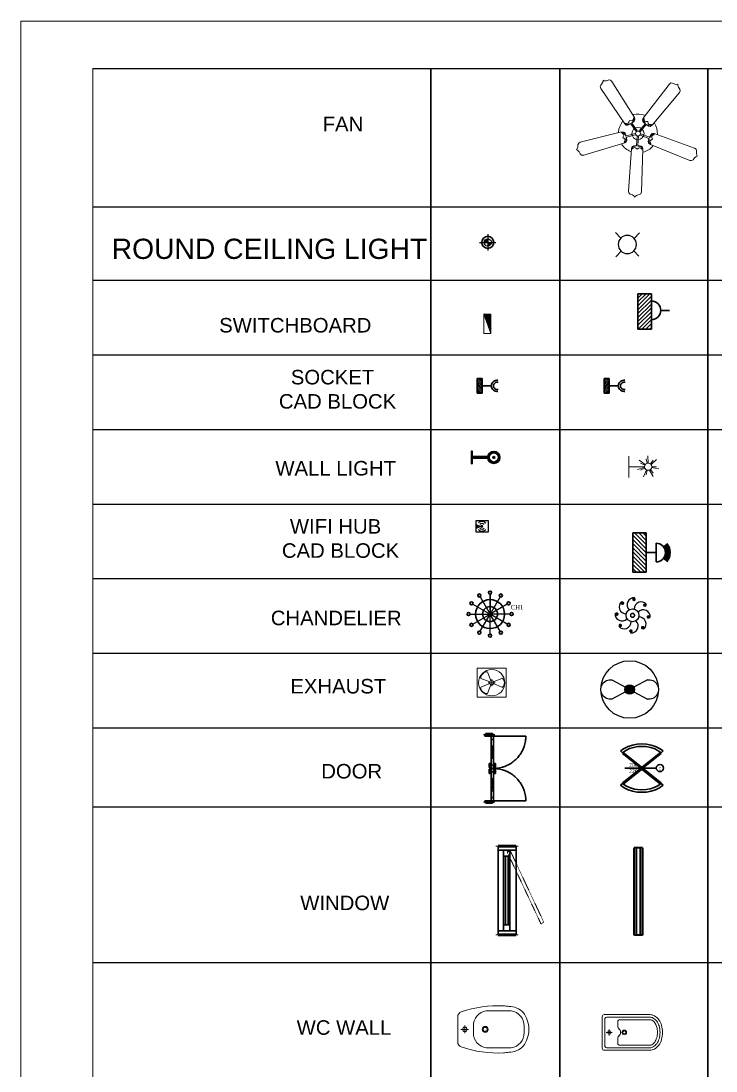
# Model space of a CAD drawing. Header units: millimetres. Extents: x 7765 to 58251, y -31150 to 10119.
# Drawn here: x 7765 to 14942, y -725 to 10119 of the extents above; entities that cross this region are included whole.
import ezdxf

# ---------------------------------------------------------------- set-up
doc = ezdxf.new("R2010")
doc.units = ezdxf.units.MM
doc.linetypes.add('DOT', pattern=[0.14, 0.015, -0.125])
for name, color, linetype, lineweight in [('BULB', 1, 'Continuous', 30), ('CFL', 1, 'Continuous', 30), ('CHANDELIER', 4, 'Continuous', 30), ('DIM .00', 50, 'Continuous', 0), ('DUVAR', 2, 'Continuous', 50), ('DUVAR_SIVASI', 7, 'Continuous', 20), ('E-LITE-SWIT', 212, 'Continuous', 25), ('ELCCTRIC', 6, 'Continuous', 9), ('elecification', 11, 'Continuous', 25), ('ELECTRIC', 6, 'Continuous', 13), ('EXF', 150, 'Continuous', 25), ('KAPI___PENCERE', 5, 'Continuous', 30), ('KAPI_PENCERE', 5, 'Continuous', 30), ('PP G', 22, 'Continuous', 30), ('PP-OUTER', 7, 'Continuous', 5), ('PP-SWITCH BOARD', 6, 'Continuous', 9), ('text', 7, 'Continuous', 5), ('WINDOW', 1, 'Continuous', 35)]:
    doc.layers.add(name, color=color, linetype=linetype, lineweight=lineweight)
doc.layers.add('ELETRICAL', color=3, linetype='Continuous')
doc.styles.add('elec', font='times.ttf')
doc.styles.get("Standard").update_dxf_attribs({"font": 'Arial.ttf'})

# ---------------------------------------------------------------- blocks, each defined once
blk = doc.blocks.new('SB1')
at = {"layer": 'PP-SWITCH BOARD'}
for p, q in [((5.45, 7.54), (0, -7.54)), ((0, 7.54), (0, -7.54)), ((5.45, 7.54), (0, 7.54)), ((5.45, -7.54), (5.45, 7.54)), ((0, -7.54), (5.45, -7.54))]:
    blk.add_line(p, q, dxfattribs=at)
at = {"layer": 'PP-SWITCH BOARD', "color": 1, "lineweight": 25, "ltscale": 30}
for p, q in [((0, 6.72), (3.78, 2.94)), ((0, 5.7), (3.51, 2.18)), ((0, 4.67), (3.24, 1.43)), ((0, 3.65), (2.97, 0.68)), ((0, 2.62), (2.7, -0.07)), ((0, 1.6), (2.43, -0.83)), ((0, 0.57), (2.15, -1.58)), ((0.2, 7.54), (4.06, 3.69)), ((1.23, 7.54), (4.33, 4.44)), ((2.25, 7.54), (4.6, 5.2)), ((3.28, 7.54), (4.87, 5.95)), ((4.3, 7.54), (5.14, 6.7)), ((5.33, 7.54), (5.42, 7.46)), ((0, -0.45), (1.88, -2.33)), ((0, -1.48), (1.61, -3.09)), ((0, -2.5), (1.34, -3.84)), ((0, -3.53), (1.07, -4.59)), ((0, -4.55), (0.79, -5.34)), ((0, -5.57), (0.52, -6.1)), ((0, -6.6), (0.25, -6.85))]:
    blk.add_line(p, q, dxfattribs=at)
blk = doc.blocks.new('SB 2')
at = {"layer": 'ELCCTRIC', "lineweight": 30}
h = blk.add_hatch(dxfattribs=at)
h.set_pattern_fill('ANSI31', color=256, scale=227.271426, angle=360, style=0)
h.set_pattern_definition([(45, (2378108.614, -14537524.313), (20.088145813, -20.088145813), [])])
h.paths.add_polyline_path([(139, -182), (139, 0), (139, 97), (139, 182), (0, 182), (0, -182)])
for p, q in [((0, 182), (0, -182)), ((139, 182), (0, 182)), ((139, -139), (139, 182)), ((139, -97), (139, 97)), ((139, 56), (139, -138)), ((235, 12), (327, 12)), ((139, -182), (139, 0)), ((0, -182), (139, -182))]:
    blk.add_line(p, q, dxfattribs=at)
blk.add_arc((139, 12), 96.6, 270, 90, dxfattribs=at)
blk = doc.blocks.new('WL1')
at = {"layer": 'BULB', "linetype": 'ByBlock'}
h = blk.add_hatch(color=5, dxfattribs=at)
h.paths.add_polyline_path([(294, 0, 1), (169, 0, 1)])
h.paths.add_polyline_path([(279, 0, 1), (184, 0, 1)], flags=16)
h.paths.add_polyline_path([(240, 0, 1), (223, 0, 1)], flags=0)
at = {"layer": 'BULB'}
for p, q in [((0, -63), (0, 63)), ((0, 8), (94, 8)), ((0, 0), (94, 0)), ((8, -63), (8, 63)), ((94, 8), (169, 8)), ((94, 0), (169, 0)), ((0, -8), (94, -8)), ((94, -8), (169, -8))]:
    blk.add_line(p, q, dxfattribs=at)
for radius in [62.6, 47.5, 8.89]:
    blk.add_circle((231, 0), radius, dxfattribs=at)
for centre, start, end in [((4, 63), 0, 180), ((4, -63), 180, 0)]:
    blk.add_arc(centre, 4.09, start, end, dxfattribs=at)
blk = doc.blocks.new('25 AMP SOCKET')
at = {"layer": 'PP G', "color": 5}
for p, q in [((0, 75), (0, -75)), ((50, 75), (0, 75)), ((50, -75), (50, 75)), ((0, -75), (50, -75)), ((50, 0), (145, 0))]:
    blk.add_line(p, q, dxfattribs=at)
at = {"layer": 'PP G', "color": 5, "lineweight": 25}
for p, q in [((50, 15), (0, 65)), ((50, -4), (0, 46)), ((50, -23), (0, 27)), ((50, -41), (0, 9)), ((50, 34), (9, 75)), ((50, 52), (27, 75)), ((50, 71), (46, 75)), ((50, -60), (0, -10)), ((46, -75), (0, -29)), ((28, -75), (0, -47)), ((9, -75), (0, -66))]:
    blk.add_line(p, q, dxfattribs=at)
at = {"layer": 'PP G', "color": 5}
for centre, radius, start, end in [((206, -3), 60.9, 82.6982, 176.81), ((206, -3), 60.9, 82.6982, 176.81), ((210, -4), 42.6, 83.1038, 174.6337), ((206, 3), 60.9, 183.19, 277.3018), ((206, 3), 60.9, 183.19, 277.3018), ((210, 4), 42.6, 185.3663, 276.8962)]:
    blk.add_arc(centre, radius, start, end, dxfattribs=at)
blk = doc.blocks.new('6_16 AMP SOCKET')
at = {"layer": 'PP G'}
for p, q in [((0, 50), (0, 145)), ((-75, 0), (-75, 50)), ((-75, 50), (75, 50)), ((75, 0), (-75, 0)), ((75, 50), (75, 0))]:
    blk.add_line(p, q, dxfattribs=at)
at = {"layer": 'PP G', "lineweight": 25}
for p, q in [((-75, 46), (-29, 0)), ((-75, 28), (-47, 0)), ((-75, 9), (-66, 0)), ((-60, 50), (-10, 0)), ((-41, 50), (9, 0)), ((-23, 50), (27, 0)), ((-4, 50), (46, 0)), ((15, 50), (65, 0)), ((34, 50), (75, 9)), ((52, 50), (75, 27)), ((71, 50), (75, 46))]:
    blk.add_line(p, q, dxfattribs=at)
at = {"layer": 'PP G'}
for centre, radius, start, end in [((3, 206), 60.9, 172.6982, 266.81), ((3, 206), 60.9, 172.6982, 266.81), ((4, 210), 42.6, 173.1038, 264.6337), ((-4, 210), 42.6, 275.3663, 6.8962), ((-3, 206), 60.9, 273.19, 7.3018), ((-3, 206), 60.9, 273.19, 7.3018)]:
    blk.add_arc(centre, radius, start, end, dxfattribs=at)
blk = doc.blocks.new('CHANDELOR 1')
at = {"layer": 'CHANDELIER', "linetype": 'Continuous'}
h = blk.add_hatch(color=1, dxfattribs=at)
h.paths.add_polyline_path([(95, 192, 1), (127, 192, 1)])
h.paths.add_polyline_path([(176, 111, 1), (209, 111, 1)])
h.paths.add_polyline_path([(206, 0, 1), (238, 0, 1)])
h.paths.add_polyline_path([(209, -111, 1), (176, -111, 1)])
h.paths.add_polyline_path([(127, -192, 1), (95, -192, 1)])
h.paths.add_polyline_path([(0, -206, 0.414214), (-16, -222, 0.414214), (0, -238)])
h.paths.add_polyline_path([(16, -222, 0.414214), (0, -206), (0, -238, 0.414214)])
h.paths.add_polyline_path([(-95, -192, 1), (-127, -192, 1)])
h.paths.add_polyline_path([(-209, -111, 1), (-176, -111, 1)])
h.paths.add_polyline_path([(-238, 0, 1), (-206, 0, 1)])
h.paths.add_polyline_path([(-176, 111, 1), (-209, 111, 1)])
h.paths.add_polyline_path([(-95, 192, 1), (-127, 192, 1)])
h.paths.add_polyline_path([(0, 238, 0.414214), (-16, 222, 0.414214), (0, 206)])
h.paths.add_polyline_path([(16, 222, 0.414214), (0, 238), (0, 206, 0.414214)])
at = {"layer": 'CHANDELIER', "lineweight": 25}
for p, q in [((-103, 178), (0, 0)), ((0, -206), (0, 206)), ((0, 206), (0, 0)), ((103, 178), (0, 0)), ((-178, 103), (0, 0)), ((178, 103), (0, 0)), ((-206, 0), (0, 0)), ((-178, -103), (0, 0)), ((-103, -178), (0, 0)), ((0, -206), (0, 0)), ((103, -178), (0, 0)), ((178, -103), (0, 0)), ((206, 0), (0, 0))]:
    blk.add_line(p, q, dxfattribs=at)
at = {"layer": 'CHANDELIER'}
for centre in [(0, 222), (-192, 111), (-111, 192), (111, 192), (192, 111), (-222, 0), (222, 0), (-192, -111), (192, -111), (-111, -192), (0, -222), (111, -192)]:
    blk.add_circle(centre, 16.2, dxfattribs=at)
at = {"layer": 'CHANDELIER', "color": 3}
blk.add_circle((0, 0), 150, dxfattribs=at)
at = {"layer": 'CHANDELIER', "color": 1}
blk.add_circle((0, 0), 77.3, dxfattribs=at)
at = {"layer": 'CHANDELIER', "color": 7, "style": 'elec'}
blk.add_text('CH1', height=45.1, dxfattribs=at).set_placement((213, 49))
blk = doc.blocks.new('CHANDELIER 2')
at = {"layer": 'ELETRICAL', "linetype": 'Continuous', "ltscale": 10}
for points, const_width in [([(-113, 126, 1), (-95, 126, 1)], 18.6), ([(6, 164, 1), (24, 164, 1)], 18.6), ([(118, 105, 1), (136, 105, 1)], 18.6), ([(-172, 13, 1), (-153, 13, 1)], 18.6), ([(-20, 0, 1), (20, 0, 1)], 15.5), ([(154, -17, 1), (173, -17, 1)], 18.6), ([(-135, -105, 1), (-117, -105, 1)], 18.6), ([(95, -127, 1), (113, -127, 1)], 18.6), ([(-26, -162, 1), (-8, -162, 1)], 18.6)]:
    blk.add_lwpolyline(points, format="xyb", close=True, dxfattribs=dict(at, const_width=const_width))
blk.add_circle((0, 0), 66.4, dxfattribs=at)
for centre, start, end in [((-67, 88), 129.2533, 271.8596), ((15, 110), 84.2533, 227.1894), ((89, 68), 39.2533, 182.8347), ((-109, 14), 174.2533, 317.04), ((111, -14), 354.2533, 138.412), ((-87, -68), 219.2533, 2.6192), ((-13, -110), 264.2533, 48.2565), ((69, -88), 309.2533, 93.5843)]:
    blk.add_arc(centre, 71.3, start, end, dxfattribs=at)
blk = doc.blocks.new('WIFI1')
at = {"layer": 'DIM .00', "lineweight": 5}
h = blk.add_hatch(color=256, dxfattribs=at)
h.dxf.hatch_style = 1
h.paths.add_polyline_path([(47, 0), (10, 13), (10, -15)])
h = blk.add_hatch(color=256, dxfattribs=at)
h.dxf.hatch_style = 1
h.paths.add_polyline_path([(71, 0, 1), (50, 0, 1)])
blk.add_circle((61, 0), 10.3, dxfattribs=at)
at = {"layer": 'E-LITE-SWIT'}
for p, q in [((47, 0), (10, 13)), ((10, 13), (10, -15)), ((10, -15), (47, 0))]:
    blk.add_line(p, q, dxfattribs=at)
blk.add_lwpolyline([(125, 59), (125, -59), (0, -59), (0, 59)], close=True, dxfattribs=at)
for centre, radius, start, end in [((61, 0), 51.4, 40.6626, 135.5782), ((61, 0), 29.6, 40.6626, 135.5782), ((61, 2), 51.4, 224.4218, 319.3374), ((61, 2), 29.6, 224.4218, 319.3374)]:
    blk.add_arc(centre, radius, start, end, dxfattribs=at)
blk = doc.blocks.new('WIFI 2')
at = {"layer": 'ELECTRIC', "lineweight": 30}
h = blk.add_hatch(dxfattribs=at)
h.set_pattern_fill('ANSI31', color=256, scale=242.723537, angle=360, style=0)
h.set_pattern_definition([(135, (1411087.71, 191575.367), (21.4539324, 21.4539324), [])])
h.paths.add_polyline_path([(0, 203), (78, 203), (78, -203), (4, -203), (0, -189)])
h.paths.add_polyline_path([(78, 203), (139, 203), (139, -203), (78, -203)])
for p, q in [((0, 203), (139, 203)), ((0, -203), (0, 203)), ((139, 203), (139, -203)), ((139, 203), (139, -203)), ((240, 97), (240, -97)), ((139, 0), (240, 0)), ((0, -203), (139, -203))]:
    blk.add_line(p, q, dxfattribs=at)
for radius, start, end in [(97.1, 270, 90), (109, 319.6908, 40.3092), (121, 319.6908, 40.3092), (133, 319.6908, 40.3092), (146, 319.6908, 40.3092)]:
    blk.add_arc((240, 0), radius, start, end, dxfattribs=at)
blk = doc.blocks.new('EXHAUST1')
at = {"layer": 'EXF', "lineweight": 20}
for p, q in [((150, 150), (-150, 150)), ((-150, 150), (-150, -150)), ((-45, 112), (-8, 21)), ((150, -150), (150, 150)), ((-112, 45), (-21, 8)), ((0, 37), (0, 0)), ((111, 48), (20, 9)), ((-112, -45), (-21, -8)), ((-45, -112), (-8, -21)), ((-37, 0), (0, 0)), ((0, 0), (37, 0)), ((0, 0), (0, -37)), ((111, -48), (20, -9)), ((-150, -150), (150, -150))]:
    blk.add_line(p, q, dxfattribs=at)
for radius in [136, 22.2]:
    blk.add_circle((0, 0), radius, dxfattribs=at)
for centre, start, end in [((-47, 47), 88.5657, 181.7386), ((66, 0), 313.5657, 46.7386), ((-47, -47), 178.5657, 271.7386)]:
    blk.add_arc(centre, 65.5, start, end, dxfattribs=at)
blk = doc.blocks.new('EXHAUST 2')
at = {"layer": 'elecification'}
h = blk.add_hatch(color=256, dxfattribs=at)
edge = h.paths.add_edge_path()
edge.add_ellipse((0, 0), major_axis=(35.1, 35.1), ratio=1, start_angle=225, end_angle=405, ccw=False)
edge.add_ellipse((0, 0), major_axis=(-35.1, 35.1), ratio=1, start_angle=-45, end_angle=135, ccw=False)
for p, q in [((-183, 99), (-44, 24)), ((183, 99), (44, 24)), ((-44, -24), (-183, -99)), ((44, -24), (183, -99))]:
    blk.add_line(p, q, dxfattribs=at)
at = {"layer": 'elecification', "extrusion": (0, 0, -1)}
for centre, major_axis, start_param, end_param in [((0, 0), (-210, 210), 0.785398, 7.068583), ((-197, 0), (70.9, 70.9), 2.211345, 5.642637), ((0, 0), (-35.1, 35.1), 0.785398, 7.068583), ((197, 0), (-70.9, 70.9), 0.640549, 4.07184)]:
    blk.add_ellipse(centre, major_axis=major_axis, ratio=1, start_param=start_param, end_param=end_param, dxfattribs=at)
blk = doc.blocks.new('DOOR 1')
at = {"layer": 'DUVAR'}
for p, q in [((-66, 357), (-66, 348)), ((13, 357), (-57, 357)), ((22, 357), (22, 348)), ((-66, -348), (-66, -339)), ((-57, -348), (13, -348)), ((22, -348), (22, -339))]:
    blk.add_line(p, q, dxfattribs=at)
at = {"layer": 'KAPI_PENCERE'}
for p, q in [((-66, 357), (-66, 339)), ((-66, 357), (22, 357)), ((-66, 339), (0, 339)), ((22, 339), (-66, 339)), ((0, 339), (22, 339)), ((0, 339), (0, 304)), ((22, 357), (22, 339)), ((22, 339), (22, 304)), ((22, 339), (357, 339)), ((356, 312), (357, 326)), ((357, 326), (357, 339)), ((0, 304), (0, 234)), ((0, 304), (3, 304)), ((22, 304), (0, 304)), ((0, 40), (0, 304)), ((0, 234), (0, 233)), ((0, 110), (0, 234)), ((0, 234), (22, 234)), ((0, 233), (0, 232)), ((0, 232), (0, 231)), ((0, 231), (0, 230)), ((0, 230), (0, 228)), ((0, 228), (0, 226)), ((0, 226), (0, 223)), ((0, 223), (0, 221)), ((0, 221), (0, 218)), ((0, 218), (0, 216)), ((3, 304), (19, 304)), ((3, 234), (19, 234)), ((19, 304), (22, 304)), ((22, 304), (22, 234)), ((22, 304), (22, 40)), ((22, 234), (22, 233)), ((22, 234), (22, 110)), ((22, 233), (22, 232)), ((22, 232), (22, 231)), ((22, 231), (22, 230)), ((22, 230), (22, 228)), ((22, 228), (22, 226)), ((22, 226), (22, 223)), ((22, 223), (22, 221)), ((22, 221), (22, 218)), ((22, 218), (22, 216)), ((330, 208), (335, 221)), ((335, 221), (340, 233)), ((340, 233), (344, 246)), ((344, 246), (347, 259)), ((347, 259), (350, 272)), ((350, 272), (353, 286)), ((353, 286), (355, 299)), ((355, 299), (356, 312)), ((0, 216), (0, 215)), ((22, 216), (0, 216)), ((0, 215), (0, 214)), ((0, 214), (0, 214)), ((0, 214), (0, 213)), ((0, 213), (0, 212)), ((0, 212), (0, 211)), ((0, 211), (0, 211)), ((0, 211), (0, 209)), ((0, 209), (0, 208)), ((0, 208), (0, 207)), ((0, 207), (0, 207)), ((0, 207), (0, 205)), ((0, 205), (0, 203)), ((0, 203), (0, 203)), ((0, 203), (0, 202)), ((0, 202), (0, 200)), ((0, 200), (0, 198)), ((0, 198), (0, 198)), ((0, 198), (0, 196)), ((0, 196), (0, 194)), ((0, 194), (0, 194)), ((0, 194), (0, 192)), ((0, 192), (0, 190)), ((0, 190), (0, 190)), ((0, 190), (0, 188)), ((0, 188), (0, 185)), ((0, 185), (0, 185)), ((0, 185), (0, 183)), ((0, 183), (0, 181)), ((0, 181), (0, 180)), ((0, 180), (0, 178)), ((0, 178), (0, 176)), ((0, 176), (0, 175)), ((0, 175), (0, 172)), ((0, 172), (0, 169)), ((0, 169), (0, 167)), ((0, 167), (0, 166)), ((0, 166), (0, 164)), ((0, 164), (0, 163)), ((0, 163), (0, 161)), ((0, 161), (0, 159)), ((0, 159), (0, 158)), ((0, 158), (0, 156)), ((0, 156), (0, 154)), ((0, 154), (0, 154)), ((0, 154), (0, 152)), ((0, 152), (0, 150)), ((0, 150), (0, 149)), ((0, 149), (0, 147)), ((0, 147), (0, 146)), ((0, 146), (0, 145)), ((0, 145), (0, 144)), ((0, 144), (0, 142)), ((0, 142), (0, 141)), ((0, 141), (0, 140)), ((0, 140), (0, 139)), ((0, 139), (0, 137)), ((0, 137), (0, 137)), ((0, 137), (0, 136)), ((0, 136), (0, 134)), ((0, 134), (0, 133)), ((0, 133), (0, 133)), ((0, 133), (0, 132)), ((0, 132), (0, 131)), ((0, 131), (0, 130)), ((0, 130), (0, 129)), ((0, 129), (0, 129)), ((0, 129), (0, 128)), ((0, 128), (0, 126)), ((22, 128), (0, 128)), ((0, 126), (0, 123)), ((0, 123), (0, 120)), ((0, 120), (0, 118)), ((0, 118), (0, 116)), ((0, 116), (0, 114)), ((0, 114), (0, 113)), ((0, 113), (0, 112)), ((0, 112), (0, 111)), ((0, 111), (0, 110)), ((0, 110), (0, 40)), ((22, 110), (0, 110)), ((13, 216), (11, 216)), ((11, 216), (11, 128)), ((11, 128), (13, 128)), ((22, 216), (22, 215)), ((22, 215), (22, 214)), ((22, 214), (22, 214)), ((22, 214), (22, 213)), ((22, 213), (22, 212)), ((22, 212), (22, 211)), ((22, 211), (22, 211)), ((22, 211), (22, 209)), ((22, 209), (22, 208)), ((22, 208), (22, 207)), ((22, 207), (22, 207)), ((22, 207), (22, 205)), ((22, 205), (22, 203)), ((22, 203), (22, 203)), ((22, 203), (22, 202)), ((22, 202), (22, 200)), ((22, 200), (22, 198)), ((22, 198), (22, 198)), ((22, 198), (22, 196)), ((22, 196), (22, 194)), ((22, 194), (22, 194)), ((22, 194), (22, 192)), ((22, 192), (22, 190)), ((22, 190), (22, 190)), ((22, 190), (22, 188)), ((22, 188), (22, 185)), ((22, 185), (22, 185)), ((22, 185), (22, 183)), ((22, 183), (22, 181)), ((22, 181), (22, 180)), ((22, 180), (22, 178)), ((22, 178), (22, 176)), ((22, 176), (22, 175)), ((22, 175), (22, 172)), ((22, 172), (22, 169)), ((22, 169), (22, 167)), ((22, 167), (22, 166)), ((22, 166), (22, 164)), ((22, 164), (22, 163)), ((22, 163), (22, 161)), ((22, 161), (22, 159)), ((22, 159), (22, 158)), ((22, 158), (22, 156)), ((22, 156), (22, 154)), ((22, 154), (22, 154)), ((22, 154), (22, 152)), ((22, 152), (22, 150)), ((22, 150), (22, 149)), ((22, 149), (22, 147)), ((22, 147), (22, 146)), ((22, 146), (22, 145)), ((22, 145), (22, 144)), ((22, 144), (22, 142)), ((22, 142), (22, 141)), ((22, 141), (22, 140)), ((22, 140), (22, 139)), ((22, 139), (22, 137)), ((22, 137), (22, 137)), ((22, 137), (22, 136)), ((22, 136), (22, 134)), ((22, 134), (22, 133)), ((22, 133), (22, 133)), ((22, 133), (22, 132)), ((22, 132), (22, 131)), ((22, 131), (22, 130)), ((22, 130), (22, 129)), ((22, 129), (22, 129)), ((22, 129), (22, 128)), ((22, 128), (22, 126)), ((22, 126), (22, 123)), ((22, 123), (22, 120)), ((22, 120), (22, 118)), ((22, 118), (22, 116)), ((22, 116), (22, 114)), ((22, 114), (22, 113)), ((22, 113), (22, 112)), ((22, 112), (22, 111)), ((22, 111), (22, 110)), ((22, 110), (22, 40)), ((264, 107), (273, 117)), ((273, 117), (281, 128)), ((281, 128), (290, 138)), ((290, 138), (298, 149)), ((298, 149), (305, 160)), ((305, 160), (312, 172)), ((312, 172), (319, 184)), ((319, 184), (325, 196)), ((325, 196), (330, 208)), ((-22, 57), (-22, 22)), ((-22, 57), (-11, 57)), ((-22, 22), (-22, 13)), ((-22, 13), (-11, 13)), ((-11, 57), (-11, 22)), ((-11, 22), (0, 22)), ((-11, 13), (0, 13)), ((0, 40), (3, 40)), ((0, 40), (0, 22)), ((0, 4), (0, 40)), ((0, 40), (22, 40)), ((0, 22), (0, 13)), ((0, 13), (0, 4)), ((0, 4), (22, 4)), ((0, 4), (0, -4)), ((0, -31), (0, 4)), ((3, 40), (19, 40)), ((19, 40), (22, 40)), ((22, 40), (22, 22)), ((22, 40), (22, 4)), ((22, 22), (22, 13)), ((22, 22), (33, 22)), ((22, 13), (22, 4)), ((22, 13), (33, 13)), ((22, 4), (36, 5)), ((22, 4), (22, -4)), ((22, 4), (22, -31)), ((36, 4), (22, 4)), ((33, 57), (33, 22)), ((33, 57), (44, 57)), ((33, 13), (44, 13)), ((36, 5), (49, 5)), ((49, 3), (36, 4)), ((44, 57), (44, 22)), ((44, 22), (44, 13)), ((49, 5), (62, 7)), ((62, 2), (49, 3)), ((62, 7), (76, 9)), ((76, 0), (62, 2)), ((76, 9), (89, 11)), ((89, -2), (76, 0)), ((89, 11), (102, 14)), ((102, 14), (115, 18)), ((115, 18), (128, 22)), ((128, 22), (141, 26)), ((141, 26), (153, 31)), ((153, 31), (166, 37)), ((166, 37), (178, 43)), ((178, 43), (190, 49)), ((190, 49), (201, 56)), ((201, 56), (212, 64)), ((212, 64), (223, 72)), ((223, 72), (234, 80)), ((234, 80), (244, 89)), ((244, 89), (254, 98)), ((254, 98), (264, 107)), ((-22, -4), (-11, -4)), ((-22, -4), (-22, -13)), ((-22, -13), (-22, -48)), ((-22, -48), (-11, -48)), ((-11, -4), (0, -4)), ((-11, -13), (0, -13)), ((-11, -13), (-11, -48)), ((0, -4), (0, -13)), ((0, -13), (0, -31)), ((0, -31), (0, -101)), ((0, -31), (3, -31)), ((22, -31), (0, -31)), ((0, -295), (0, -31)), ((0, -101), (0, -102)), ((0, -225), (0, -101)), ((0, -101), (22, -101)), ((0, -102), (0, -103)), ((0, -103), (0, -104)), ((0, -104), (0, -105)), ((0, -105), (0, -107)), ((0, -107), (0, -109)), ((3, -31), (19, -31)), ((3, -101), (19, -101)), ((19, -31), (22, -31)), ((22, -4), (22, -13)), ((22, -4), (33, -4)), ((22, -13), (22, -31)), ((22, -13), (33, -13)), ((22, -31), (22, -101)), ((22, -31), (22, -295)), ((22, -101), (22, -102)), ((22, -101), (22, -225)), ((22, -102), (22, -103)), ((22, -103), (22, -104)), ((22, -104), (22, -105)), ((22, -105), (22, -107)), ((22, -107), (22, -109)), ((33, -4), (44, -4)), ((33, -13), (33, -48)), ((33, -48), (44, -48)), ((44, -4), (44, -13)), ((44, -13), (44, -48)), ((102, -5), (89, -2)), ((115, -9), (102, -5)), ((128, -13), (115, -9)), ((141, -17), (128, -13)), ((153, -22), (141, -17)), ((166, -28), (153, -22)), ((178, -34), (166, -28)), ((190, -40), (178, -34)), ((201, -47), (190, -40)), ((212, -55), (201, -47)), ((223, -63), (212, -55)), ((234, -71), (223, -63)), ((244, -80), (234, -71)), ((254, -89), (244, -80)), ((264, -99), (254, -89)), ((273, -108), (264, -99)), ((281, -119), (273, -108)), ((0, -109), (0, -112)), ((0, -112), (0, -114)), ((0, -114), (0, -117)), ((0, -117), (0, -119)), ((0, -119), (0, -120)), ((22, -119), (0, -119)), ((0, -120), (0, -121)), ((0, -121), (0, -121)), ((0, -121), (0, -122)), ((0, -122), (0, -123)), ((0, -123), (0, -124)), ((0, -124), (0, -124)), ((0, -124), (0, -126)), ((0, -126), (0, -127)), ((0, -127), (0, -128)), ((0, -128), (0, -128)), ((0, -128), (0, -130)), ((0, -130), (0, -132)), ((0, -132), (0, -132)), ((0, -132), (0, -133)), ((0, -133), (0, -135)), ((0, -135), (0, -137)), ((0, -137), (0, -137)), ((0, -137), (0, -139)), ((0, -139), (0, -141)), ((0, -141), (0, -141)), ((0, -141), (0, -143)), ((0, -143), (0, -145)), ((0, -145), (0, -145)), ((0, -145), (0, -147)), ((0, -147), (0, -150)), ((0, -150), (0, -150)), ((0, -150), (0, -152)), ((0, -152), (0, -154)), ((0, -154), (0, -155)), ((0, -155), (0, -157)), ((0, -157), (0, -159)), ((0, -159), (0, -160)), ((0, -160), (0, -163)), ((0, -163), (0, -166)), ((0, -166), (0, -167)), ((0, -167), (0, -169)), ((0, -169), (0, -171)), ((0, -171), (0, -172)), ((0, -172), (0, -174)), ((0, -174), (0, -176)), ((0, -176), (0, -176)), ((0, -176), (0, -179)), ((0, -179), (0, -181)), ((0, -181), (0, -181)), ((0, -181), (0, -183)), ((0, -183), (0, -185)), ((0, -185), (0, -185)), ((0, -185), (0, -187)), ((0, -187), (0, -189)), ((0, -189), (0, -189)), ((0, -189), (0, -191)), ((0, -191), (0, -193)), ((0, -193), (0, -194)), ((0, -194), (0, -195)), ((0, -195), (0, -196)), ((0, -196), (0, -198)), ((0, -198), (0, -198)), ((0, -198), (0, -199)), ((0, -199), (0, -201)), ((0, -201), (0, -202)), ((0, -202), (0, -202)), ((0, -202), (0, -203)), ((0, -203), (0, -204)), ((0, -204), (0, -205)), ((0, -205), (0, -206)), ((0, -206), (0, -206)), ((0, -206), (0, -207)), ((0, -207), (0, -209)), ((22, -207), (0, -207)), ((0, -209), (0, -212)), ((0, -212), (0, -215)), ((0, -215), (0, -217)), ((0, -217), (0, -219)), ((13, -119), (11, -119)), ((11, -119), (11, -207)), ((11, -207), (13, -207)), ((22, -109), (22, -112)), ((22, -112), (22, -114)), ((22, -114), (22, -117)), ((22, -117), (22, -119)), ((22, -119), (22, -120)), ((22, -120), (22, -121)), ((22, -121), (22, -121)), ((22, -121), (22, -122)), ((22, -122), (22, -123)), ((22, -123), (22, -124)), ((22, -124), (22, -124)), ((22, -124), (22, -126)), ((22, -126), (22, -127)), ((22, -127), (22, -128)), ((22, -128), (22, -128)), ((22, -128), (22, -130)), ((22, -130), (22, -132)), ((22, -132), (22, -132)), ((22, -132), (22, -133)), ((22, -133), (22, -135)), ((22, -135), (22, -137)), ((22, -137), (22, -137)), ((22, -137), (22, -139)), ((22, -139), (22, -141)), ((22, -141), (22, -141)), ((22, -141), (22, -143)), ((22, -143), (22, -145)), ((22, -145), (22, -145)), ((22, -145), (22, -147)), ((22, -147), (22, -150)), ((22, -150), (22, -150)), ((22, -150), (22, -152)), ((22, -152), (22, -154)), ((22, -154), (22, -155)), ((22, -155), (22, -157)), ((22, -157), (22, -159)), ((22, -159), (22, -160)), ((22, -160), (22, -163)), ((22, -163), (22, -166)), ((22, -166), (22, -167)), ((22, -167), (22, -169)), ((22, -169), (22, -171)), ((22, -171), (22, -172)), ((22, -172), (22, -174)), ((22, -174), (22, -176)), ((22, -176), (22, -176)), ((22, -176), (22, -179)), ((22, -179), (22, -181)), ((22, -181), (22, -181)), ((22, -181), (22, -183)), ((22, -183), (22, -185)), ((22, -185), (22, -185)), ((22, -185), (22, -187)), ((22, -187), (22, -189)), ((22, -189), (22, -189)), ((22, -189), (22, -191)), ((22, -191), (22, -193)), ((22, -193), (22, -194)), ((22, -194), (22, -195)), ((22, -195), (22, -196)), ((22, -196), (22, -198)), ((22, -198), (22, -198)), ((22, -198), (22, -199)), ((22, -199), (22, -201)), ((22, -201), (22, -202)), ((22, -202), (22, -202)), ((22, -202), (22, -203)), ((22, -203), (22, -204)), ((22, -204), (22, -205)), ((22, -205), (22, -206)), ((22, -206), (22, -206)), ((22, -206), (22, -207)), ((22, -207), (22, -209)), ((22, -209), (22, -212)), ((22, -212), (22, -215)), ((22, -215), (22, -217)), ((22, -217), (22, -219)), ((290, -129), (281, -119)), ((298, -140), (290, -129)), ((305, -152), (298, -140)), ((312, -163), (305, -152)), ((319, -175), (312, -163)), ((325, -187), (319, -175)), ((330, -199), (325, -187)), ((335, -212), (330, -199)), ((340, -224), (335, -212)), ((0, -219), (0, -221)), ((0, -221), (0, -222)), ((0, -222), (0, -223)), ((0, -223), (0, -224)), ((0, -224), (0, -225)), ((0, -225), (0, -295)), ((22, -225), (0, -225)), ((0, -295), (3, -295)), ((0, -295), (0, -331)), ((0, -295), (22, -295)), ((3, -295), (19, -295)), ((19, -295), (22, -295)), ((22, -219), (22, -221)), ((22, -221), (22, -222)), ((22, -222), (22, -223)), ((22, -223), (22, -224)), ((22, -224), (22, -225)), ((22, -225), (22, -295)), ((22, -295), (22, -331)), ((344, -237), (340, -224)), ((347, -250), (344, -237)), ((350, -264), (347, -250)), ((353, -277), (350, -264)), ((355, -290), (353, -277)), ((356, -304), (355, -290)), ((357, -317), (356, -304)), ((357, -331), (357, -317)), ((-66, -331), (0, -331)), ((-66, -331), (-66, -348)), ((-66, -331), (22, -331)), ((-66, -348), (22, -348)), ((0, -331), (22, -331)), ((22, -331), (22, -348)), ((22, -331), (357, -331))]:
    blk.add_line(p, q, dxfattribs=at)
blk = doc.blocks.new('DOOR 2')
at = {"layer": 'KAPI_PENCERE'}
for p, q in [((-189, 199), (-147, 220)), ((-147, 220), (-102, 235)), ((-102, 235), (-54, 244)), ((-50, 220), (-93, 211)), ((-54, 244), (-5, 247)), ((-5, 222), (-50, 220)), ((-5, 247), (43, 244)), ((39, 220), (-5, 222)), ((82, 211), (39, 220)), ((43, 244), (91, 235)), ((91, 235), (136, 220)), ((136, 220), (178, 199)), ((-227, 174), (-189, 199)), ((-205, 156), (-227, 174)), ((-171, 179), (-205, 156)), ((-194, 155), (-205, 147)), ((-205, 147), (-192, 136)), ((-194, 155), (-181, 145)), ((-192, 136), (-181, 145)), ((-192, 136), (-24, 2)), ((-184, 142), (-189, 139)), ((-189, 139), (-21, 4)), ((-184, 142), (-16, 8)), ((-181, 145), (-13, 11)), ((-133, 198), (-171, 179)), ((-93, 211), (-133, 198)), ((2, 11), (170, 145)), ((5, 8), (173, 142)), ((178, 139), (10, 4)), ((13, 2), (181, 136)), ((122, 198), (82, 211)), ((160, 179), (122, 198)), ((194, 156), (160, 179)), ((170, 145), (183, 155)), ((181, 136), (170, 145)), ((173, 142), (178, 139)), ((178, 199), (216, 174)), ((194, 147), (181, 136)), ((183, 155), (194, 147)), ((216, 174), (194, 156)), ((-24, 2), (-13, 11)), ((-21, 4), (-24, 2)), ((-11, -9), (-24, 2)), ((-21, 4), (-16, 8)), ((-15, 7), (-20, 1)), ((-20, 1), (-20, -7)), ((-13, 11), (-16, 8)), ((-5, 9), (-15, 7)), ((-13, 11), (-10, 8)), ((-13, 11), (0, 0)), ((2, 11), (-11, 0)), ((-10, 8), (-5, 9)), ((-5, 9), (-1, 8)), ((4, 7), (-5, 9)), ((-1, 8), (2, 11)), ((0, -9), (13, 2)), ((2, 11), (5, 8)), ((13, 2), (2, 11)), ((9, 1), (4, 7)), ((10, 4), (5, 8)), ((9, -7), (9, 1)), ((10, 4), (13, 2)), ((-192, -145), (-24, -11)), ((-189, -147), (-21, -13)), ((-16, -17), (-184, -151)), ((-181, -154), (-13, -19)), ((-180, -2), (144, -2)), ((-24, -11), (-11, 0)), ((-24, -11), (-20, -7)), ((-13, -19), (-24, -11)), ((-21, -13), (-16, -17)), ((-20, -1), (-20, -7)), ((-20, -7), (-15, -13)), ((-15, -13), (-5, -15)), ((0, -9), (-13, -19)), ((-11, 0), (0, -9)), ((0, 0), (-11, -9)), ((-11, -9), (2, -19)), ((-5, -15), (4, -13)), ((13, -11), (0, 0)), ((2, -19), (13, -11)), ((2, -19), (170, -154)), ((4, -13), (9, -7)), ((10, -13), (5, -17)), ((5, -17), (173, -151)), ((9, -1), (9, -7)), ((9, -7), (13, -11)), ((10, -13), (178, -147)), ((13, -11), (181, -145)), ((-205, -162), (-227, -180)), ((-189, -205), (-227, -180)), ((-205, -155), (-192, -145)), ((-205, -155), (-194, -164)), ((-205, -162), (-171, -185)), ((-194, -164), (-181, -154)), ((-192, -145), (-189, -147)), ((-181, -154), (-192, -145)), ((-184, -151), (-189, -147)), ((-147, -226), (-189, -205)), ((-184, -151), (-181, -154)), ((-171, -185), (-133, -204)), ((-133, -204), (-82, -220)), ((82, -217), (122, -204)), ((122, -204), (160, -185)), ((178, -205), (136, -226)), ((160, -185), (194, -162)), ((170, -154), (181, -145)), ((173, -151), (170, -154)), ((183, -164), (170, -154)), ((173, -151), (178, -147)), ((181, -145), (178, -147)), ((216, -180), (178, -205)), ((181, -145), (194, -155)), ((194, -155), (183, -164)), ((194, -162), (216, -180)), ((-102, -241), (-147, -226)), ((-54, -250), (-102, -241)), ((-82, -220), (-50, -225)), ((-5, -253), (-54, -250)), ((-50, -225), (-5, -228)), ((-5, -228), (39, -225)), ((43, -250), (-5, -253)), ((39, -225), (82, -217)), ((91, -241), (43, -250)), ((136, -226), (91, -241))]:
    blk.add_line(p, q, dxfattribs=at)
blk.add_circle((181, -2), 37.3, dxfattribs=at)
for s, p in [('200', (-136, 11)), ('220', (-136, -51))]:
    blk.add_text(s, height=37.3, dxfattribs=at).set_placement(p)
blk.add_text('P114', height=14, rotation=270, dxfattribs=at).set_placement((175, 18))
blk = doc.blocks.new('WINDOW 1')
at = {"layer": 'DUVAR'}
for p, q in [((182, 469), (0, 469)), ((182, -449), (1, -449))]:
    blk.add_line(p, q, dxfattribs=at)
at = {"layer": 'DUVAR_SIVASI'}
for p, q in [((-23, 469), (0, 469)), ((184, 469), (207, 469)), ((-23, -449), (0, -449)), ((184, -449), (207, -449))]:
    blk.add_line(p, q, dxfattribs=at)
at = {"layer": 'KAPI___PENCERE', "ltscale": 100}
for p, q in [((0, 469), (182, 469)), ((0, 428), (0, 469)), ((0, 428), (0, 469)), ((1, 469), (184, 469)), ((184, 469), (184, 428)), ((184, 469), (184, 428)), ((184, 428), (0, 428)), ((0, -387), (0, 428)), ((0, 407), (0, -407)), ((184, 428), (1, 428)), ((56, 428), (121, 428)), ((56, 428), (121, 428)), ((56, 366), (56, 428)), ((56, -345), (56, 428)), ((121, 428), (56, 428)), ((56, 418), (56, 366)), ((121, 366), (56, 366)), ((56, 366), (121, 366)), ((56, 366), (56, -407)), ((75, 366), (102, 366)), ((75, -345), (75, 366)), ((102, 366), (75, 366)), ((75, 366), (75, -345)), ((93, 407), (121, 428)), ((102, 366), (102, -345)), ((102, -345), (102, 366)), ((121, 428), (121, 366)), ((121, 428), (121, -345)), ((121, 366), (121, 418)), ((121, -407), (121, 366)), ((184, -387), (184, 428)), ((184, 407), (184, -407)), ((184, -407), (0, -407)), ((0, -407), (0, -449)), ((0, -407), (0, -449)), ((184, -407), (1, -407)), ((56, -345), (121, -345)), ((56, -397), (56, -345)), ((121, -345), (56, -345)), ((56, -345), (56, -407)), ((121, -407), (56, -407)), ((56, -407), (121, -407)), ((56, -407), (121, -407)), ((102, -345), (75, -345)), ((75, -345), (102, -345)), ((121, -345), (121, -397)), ((121, -407), (121, -345)), ((184, -449), (184, -407)), ((184, -449), (184, -407)), ((0, -449), (182, -449)), ((1, -449), (184, -449))]:
    blk.add_line(p, q, dxfattribs=at)
at = {"layer": 'KAPI___PENCERE', "linetype": 'DOT', "lineweight": 20, "ltscale": 0.25}
for p, q in [((443, -337), (93, 407)), ((121, 428), (470, -316)), ((470, -316), (443, -337))]:
    blk.add_line(p, q, dxfattribs=at)
blk = doc.blocks.new('WC 1')
for p, q in [((295, 192), (553, 192)), ((73, 0), (33, 0)), ((73, 0), (73, 40)), ((73, 0), (112, 0)), ((73, 0), (73, -40)), ((163, 33), (163, -33)), ((685, 33), (685, -33)), ((295, -192), (553, -192))]:
    blk.add_line(p, q)
blk.add_lwpolyline([(529, -237, 0.129271), (609, -220, 0.11011), (675, -173, 0.08956), (718, -96, 0.081181), (734, 0, 0.081181), (718, 96, 0.08956), (675, 173, 0.11011), (609, 220, 0.129271), (529, 237, 0.025293), (474, 243, 0.095481), (36, 181, 0.319956), (0, 131), (0, -131, 0.319956), (36, -181, 0.095481), (474, -243, 0.025293)], format="xyb", close=True)
for centre, radius in [((73, 0), 23.8), ((284, 0), 30.4), ((284, 0), 19.8)]:
    blk.add_circle(centre, radius)
for centre, start, end in [((319, 37), 99.0812, 181.3077), ((528, 37), 358.6923, 80.9188), ((319, -37), 178.6923, 260.9188), ((528, -37), 279.0812, 1.3077)]:
    blk.add_arc(centre, 157, start, end)
blk = doc.blocks.new('WC 2')
for p, q in [((26, -137), (26, 137)), ((47, 158), (493, 158)), ((161, 57), (161, 112)), ((182, 132), (493, 132)), ((73, 0), (73, 31)), ((73, 0), (41, 0)), ((73, 0), (104, 0)), ((73, 0), (73, -31)), ((161, -112), (161, -57)), ((493, -158), (47, -158)), ((493, -132), (182, -132))]:
    blk.add_line(p, q)
blk.add_lwpolyline([(0, -163), (0, 163, -0.414214), (21, 184), (493, 184, -0.132138), (540, 171, -0.106661), (585, 131, -0.083339), (612, 74, -0.069579), (622, 0, -0.069579), (612, -74, -0.083339), (585, -131, -0.106661), (540, -171, -0.132138), (493, -184), (21, -184, -0.414214)], format="xyb", close=True)
for points in [[(493, -158, 0.132138), (527, -149, 0.106661), (563, -116, 0.083339), (587, -67, 0.069309), (597, 0, 0.069309), (587, 67, 0.083339), (563, 116, 0.106661), (527, 149, 0.132138), (493, 158, 0.129972)], [(493, -132, 0.132138), (514, -127, 0.106661), (542, -101, 0.083339), (562, -60, 0.068972), (571, 0, 0.068972), (562, 60, 0.083339), (542, 101, 0.106661), (514, 127, 0.132138), (493, 132, 0.129547)]]:
    blk.add_lwpolyline(points, format="xyb")
for centre, radius in [((73, 0), 18.7), ((228, 0), 23.9), ((228, 0), 15.6)]:
    blk.add_circle(centre, radius)
for centre, radius, start, end in [((47, 137), 20.7, 90, 180), ((182, 112), 20.7, 90, 180), ((182, 57), 20.7, 180, 235.9269), ((143, 1), 46.9, 305.7022, 54.2978), ((187, -56), 25.7, 130.1582, 180.3159), ((47, -137), 20.7, 180, 270), ((182, -112), 20.7, 180, 270)]:
    blk.add_arc(centre, radius, start, end)
blk = doc.blocks.new('PP-FAN2')
at = {"color": 254}
for p, q in [((-358, 551), (-359, 537)), ((-344, 546), (-358, 551)), ((-326, 546), (-344, 546)), ((-301, 554), (-326, 546)), ((-283, 551), (-301, 554)), ((-269, 539), (-283, 551)), ((-384, 501), (-391, 486)), ((-391, 486), (-384, 464)), ((-368, 519), (-384, 501)), ((-384, 464), (-135, 99)), ((-359, 537), (-368, 519)), ((-37, 166), (-269, 539)), ((323, 508), (53, 159)), ((341, 522), (323, 508)), ((357, 520), (341, 522)), ((380, 510), (357, 520)), ((400, 508), (380, 510)), ((413, 511), (400, 508)), ((413, 496), (413, 511)), ((419, 479), (413, 496)), ((434, 458), (419, 479)), ((429, 423), (436, 440)), ((436, 440), (434, 458)), ((147, 87), (429, 423)), ((-93, 118), (-101, 108)), ((-87, 135), (-93, 118)), ((-67, 132), (-87, 135)), ((-54, 137), (-67, 132)), ((-64, 112), (-43, 133)), ((-62, 110), (-64, 112)), ((-62, 108), (-38, 128)), ((-47, 150), (-54, 137)), ((-46, 161), (-47, 150)), ((-41, 160), (-46, 161)), ((-43, 133), (-37, 147)), ((-37, 147), (-41, 160)), ((-38, 128), (-31, 143)), ((-31, 143), (-37, 166)), ((53, 159), (46, 141)), ((46, 141), (50, 126)), ((50, 126), (74, 100)), ((59, 155), (53, 144)), ((53, 144), (57, 130)), ((57, 130), (77, 103)), ((63, 154), (59, 155)), ((64, 143), (63, 154)), ((71, 129), (64, 143)), ((83, 125), (71, 129)), ((101, 124), (83, 125)), ((105, 104), (101, 124)), ((-169, 16), (-596, -90)), ((-146, 15), (-169, 16)), ((-165, 10), (-168, 6)), ((-168, 6), (-158, 1)), ((-151, 11), (-165, 10)), ((-158, 1), (-147, -9)), ((-140, 1), (-151, 11)), ((-133, 3), (-146, 15)), ((-126, -26), (-140, 1)), ((-135, 99), (-120, 87)), ((-122, -25), (-133, 3)), ((-127, 107), (-129, 104)), ((-129, 104), (-120, 94)), ((-116, 105), (-127, 107)), ((-29, 0), (-122, -25)), ((-120, 94), (-106, 94)), ((-120, 87), (-105, 87)), ((-101, 108), (-116, 105)), ((-106, 94), (-75, 105)), ((-105, 87), (-72, 101)), ((-75, 105), (-74, 102)), ((-72, 101), (-20, 20)), ((-9, 28), (-62, 108)), ((-25, -13), (-29, 0)), ((-20, 20), (-9, 28)), ((74, 100), (13, 25)), ((13, 25), (24, 17)), ((24, 17), (84, 92)), ((77, 103), (75, 102)), ((84, 92), (110, 76)), ((85, 93), (86, 95)), ((86, 95), (114, 82)), ((114, 94), (105, 104)), ((110, 76), (127, 73)), ((128, 92), (114, 94)), ((114, 82), (129, 80)), ((127, 73), (147, 87)), ((139, 93), (128, 92)), ((129, 80), (140, 89)), ((140, 89), (139, 93)), ((-612, -99), (-620, -115)), ((-596, -90), (-612, -99)), ((-560, -222), (-136, -97)), ((-147, -22), (-155, -41)), ((-155, -41), (-141, -52)), ((-147, -9), (-147, -22)), ((-141, -52), (-133, -63)), ((-136, -78), (-141, -88)), ((-141, -88), (-139, -91)), ((-139, -91), (-127, -85)), ((-133, -63), (-136, -78)), ((-136, -97), (-120, -87)), ((-127, -85), (-122, -71)), ((-123, -26), (-126, -26)), ((-123, -39), (-120, -38)), ((-122, -71), (-123, -39)), ((-120, -87), (-115, -73)), ((-118, -38), (-25, -13)), ((-115, -73), (-118, -38)), ((-9, -28), (-14, -124)), ((5, -28), (-9, -28)), ((-1, -124), (5, -28)), ((28, -4), (24, -17)), ((24, -17), (113, -51)), ((118, -39), (28, -4)), ((113, -51), (106, -81)), ((106, -81), (109, -98)), ((109, -98), (128, -113)), ((117, -53), (113, -83)), ((113, -83), (116, -98)), ((115, -52), (117, -53)), ((116, -98), (128, -105)), ((136, -9), (118, -39)), ((122, -41), (120, -40)), ((141, -14), (122, -41)), ((124, -79), (132, -68)), ((127, -94), (124, -79)), ((132, -104), (127, -94)), ((128, -105), (132, -104)), ((132, -68), (149, -58)), ((148, 0), (136, -9)), ((153, -6), (141, -14)), ((144, -41), (145, -28)), ((149, -58), (144, -41)), ((145, -28), (155, -17)), ((167, -1), (148, 0)), ((166, -8), (153, -6)), ((155, -17), (166, -12)), ((166, -12), (166, -8)), ((583, -150), (167, -1)), ((-626, -158), (-634, -170)), ((-634, -170), (-622, -176)), ((-620, -141), (-626, -158)), ((-622, -176), (-607, -190)), ((-620, -115), (-620, -141)), ((-607, -190), (-595, -211)), ((-595, -211), (-582, -222)), ((-68, -156), (-99, -594)), ((-59, -134), (-68, -156)), ((-57, -141), (-61, -154)), ((-61, -154), (-58, -157)), ((-44, -126), (-59, -134)), ((-58, -157), (-50, -150)), ((-44, -133), (-57, -141)), ((-50, -150), (-37, -143)), ((-14, -124), (-44, -126)), ((-14, -128), (-44, -133)), ((-37, -143), (-24, -146)), ((-24, -146), (-9, -160)), ((-14, -125), (-14, -128)), ((-9, -160), (6, -150)), ((34, -132), (-1, -124)), ((-1, -129), (-1, -126)), ((30, -138), (-1, -129)), ((6, -150), (18, -146)), ((18, -146), (32, -153)), ((42, -147), (30, -138)), ((32, -153), (40, -162)), ((46, -141), (34, -132)), ((38, -601), (51, -159)), ((40, -162), (43, -160)), ((43, -160), (42, -147)), ((51, -159), (46, -141)), ((128, -113), (535, -278)), ((601, -163), (583, -150)), ((605, -179), (601, -163)), ((603, -203), (605, -179)), ((607, -223), (603, -203)), ((-582, -222), (-560, -222)), ((535, -278), (553, -279)), ((553, -279), (569, -272)), ((569, -272), (585, -250)), ((585, -250), (599, -240)), ((599, -240), (613, -235)), ((613, -235), (607, -223)), ((-99, -594), (-95, -612)), ((-95, -612), (-82, -626)), ((-82, -626), (-57, -634)), ((-57, -634), (-43, -644)), ((-43, -644), (-34, -656)), ((-34, -656), (-25, -646)), ((-25, -646), (-7, -636)), ((-7, -636), (17, -631)), ((17, -631), (31, -622)), ((31, -622), (38, -601))]:
    blk.add_line(p, q, dxfattribs=at)
for radius in [62.9, 25.2]:
    blk.add_circle((0, 0), radius, dxfattribs=at)
for start, end in [(141.8249, 175.765), (69.8249, 103.765), (357.8249, 31.765), (213.8249, 247.765), (285.8249, 319.765)]:
    blk.add_arc((0, 0), 201, start, end, dxfattribs=at)
blk = doc.blocks.new('PP-CEILING LIGHT 1')
at = {"layer": 'CFL', "lineweight": 25}
h = blk.add_hatch(color=256, dxfattribs=at)
h.paths.add_polyline_path([(0, -38), (0, 0), (38, 0, -0.414214)])
h.paths.add_polyline_path([(-38, 0, -0.414214), (0, 38), (0, 0)])
at = {"layer": 'CFL', "color": 3, "lineweight": 25}
for p, q in [((-85, 0), (0, 0)), ((0, 85), (0, 0)), ((0, 0), (0, -85)), ((0, 0), (85, 0))]:
    blk.add_line(p, q, dxfattribs=at)
at = {"layer": 'CFL'}
blk.add_circle((0, 0), 62.5, dxfattribs=at)
at = {"layer": 'CFL', "color": 3, "lineweight": 25}
blk.add_circle((0, 0), 37.6, dxfattribs=at)
blk = doc.blocks.new('PP-CEILING LIGHT2')
at = {"layer": 'ELETRICAL'}
for p, q in [((-67, 67), (-123, 123)), ((126, 119), (70, 63)), ((-63, -70), (-119, -126)), ((120, -120), (67, -67))]:
    blk.add_line(p, q, dxfattribs=at)
at = {"layer": 'ELETRICAL', "extrusion": (0, 0, -1)}
blk.add_ellipse((0, 0), major_axis=(-94.1, 0), ratio=1, dxfattribs=at)
blk = doc.blocks.new('PP-W LIGHT')
at = {"layer": 'text'}
for p, q in [((0, 110), (0, -110)), ((201, 37), (197, 114)), ((0, 0), (162, 0)), ((171, 24), (109, 69)), ((166, 16), (123, 37)), ((191, 36), (181, 83)), ((223, 29), (253, 67)), ((230, 22), (287, 73)), ((237, 0), (285, 0)), ((163, -7), (90, -28)), ((166, -16), (123, -37)), ((182, -33), (153, -103)), ((191, -36), (181, -83)), ((215, -34), (251, -101)), ((223, -29), (253, -67)), ((236, -9), (311, -23))]:
    blk.add_line(p, q, dxfattribs=at)
blk.add_circle((200, 0), 37.3, dxfattribs=at)
blk = doc.blocks.new('WINDOW 12')
at = {"layer": 'WINDOW', "ltscale": 10}
for p, q in [((0, -450), (0, 450)), ((0, -450), (0, 450)), ((85, 450), (0, 450)), ((19, 450), (19, -450)), ((66, -450), (66, 450)), ((85, 450), (85, -450)), ((85, -450), (0, -450))]:
    blk.add_line(p, q, dxfattribs=at)

msp = doc.modelspace()

# ---------------------------------------------------------------- linework, layer by layer
at = {"color": 254}
for p, q in [((8508, 9628), (57542, 9628)), ((11999, 9628), (11999, -8784)), ((11999, -30078), (11999, 9628)), ((13330, 9628), (13330, -8784)), ((13330, -30078), (13330, 9628)), ((14859, 9628), (14859, -8784)), ((14859, -30078), (14859, 9628)), ((8508, 8201), (57542, 8201)), ((8508, 7441), (57542, 7441)), ((8508, 6671), (57542, 6671)), ((8508, 5901), (57542, 5901)), ((8508, 5130), (57542, 5130)), ((8508, 4360), (57542, 4360)), ((8508, 3590), (57542, 3590)), ((8508, 2819), (57542, 2819)), ((8508, 2004), (57542, 2004)), ((8508, 397), (57542, 397)), ((8508, 397), (57542, 397))]:
    msp.add_line(p, q, dxfattribs=at)
at = {"layer": 'PP-OUTER'}
msp.add_lwpolyline([(7765, 10119), (58251, 10119), (58251, -31150), (7765, -31150)], close=True, dxfattribs=at)
at = {"layer": 'text'}
msp.add_line((8508, -30078), (8508, 9628), dxfattribs=at)

# ---------------------------------------------------------------- block references
at = {"layer": 'PP-SWITCH BOARD', "xscale": -13.25464587345147, "yscale": 13.25464587345147, "zscale": 13.25464587345147, "rotation": 359.9999999978919}
msp.add_blockref('SB1', (12618, 6992), dxfattribs=at)
at = {"layer": 'text'}
for name, p in [('PP-FAN2', (14136, 8957)), ('PP-CEILING LIGHT 1', (12585, 7833)), ('PP-CEILING LIGHT2', (14026, 7811)), ('SB 2', (14136, 7119)), ('25 AMP SOCKET', (12476, 6351)), ('WL1', (12417, 5612)), ('PP-W LIGHT', (14041, 5516)), ('WIFI1', (12464, 4900)), ('WIFI 2', (14083, 4629)), ('CHANDELOR 1', (12609, 3994)), ('CHANDELIER 2', (14080, 3981)), ('EXHAUST 2', (14051, 3215)), ('EXHAUST1', (12626, 3285)), ('DOOR 1', (12621, 2395)), ('DOOR 2', (14182, 2406)), ('WINDOW 1', (12693, 1129)), ('WINDOW 12', (14097, 1129)), ('WC 1', (12275, -295)), ('WC 2', (13767, -327))]:
    msp.add_blockref(name, p, dxfattribs=at)
at = {"layer": 'text', "rotation": 270}
msp.add_blockref('6_16 AMP SOCKET', (13788, 6351), dxfattribs=at)

# ---------------------------------------------------------------- texts
at = {"color": 254, "char_height": 150, "width": 3445.08, "attachment_point": 1}
for s, insert in [('\\pi1298.52854;SOCKET \\P\\pi1058.99921;  CAD BLOCK\\P\\pi1489.66087;        ', (9253, 6516)), ('\\pi1257.95896;WIFI HUB \\P\\pi1058.99921;  CAD BLOCK\\P\\pi1489.66087;        ', (9284, 4975))]:
    msp.add_mtext(s, dxfattribs=dict(at, insert=insert))
at = {"layer": 'text', "lineweight": 0}
for s, height, p in [('FAN', 150, (10880, 8980)), ('ROUND CEILING LIGHT', 208.86, (8702, 7662)), ('SWITCHBOARD', 150, (9812, 6902)), ('WALL LIGHT', 150, (10392, 5425)), ('CHANDELIER', 150, (10345, 3879)), ('EXHAUST', 150, (10547, 3174)), ('DOOR', 150, (10866, 2296)), ('WINDOW', 150, (10649, 936)), ('WC WALL', 150, (10612, -351))]:
    msp.add_text(s, height=height, dxfattribs=at).set_placement(p)

doc.saveas('drawing.dxf')
